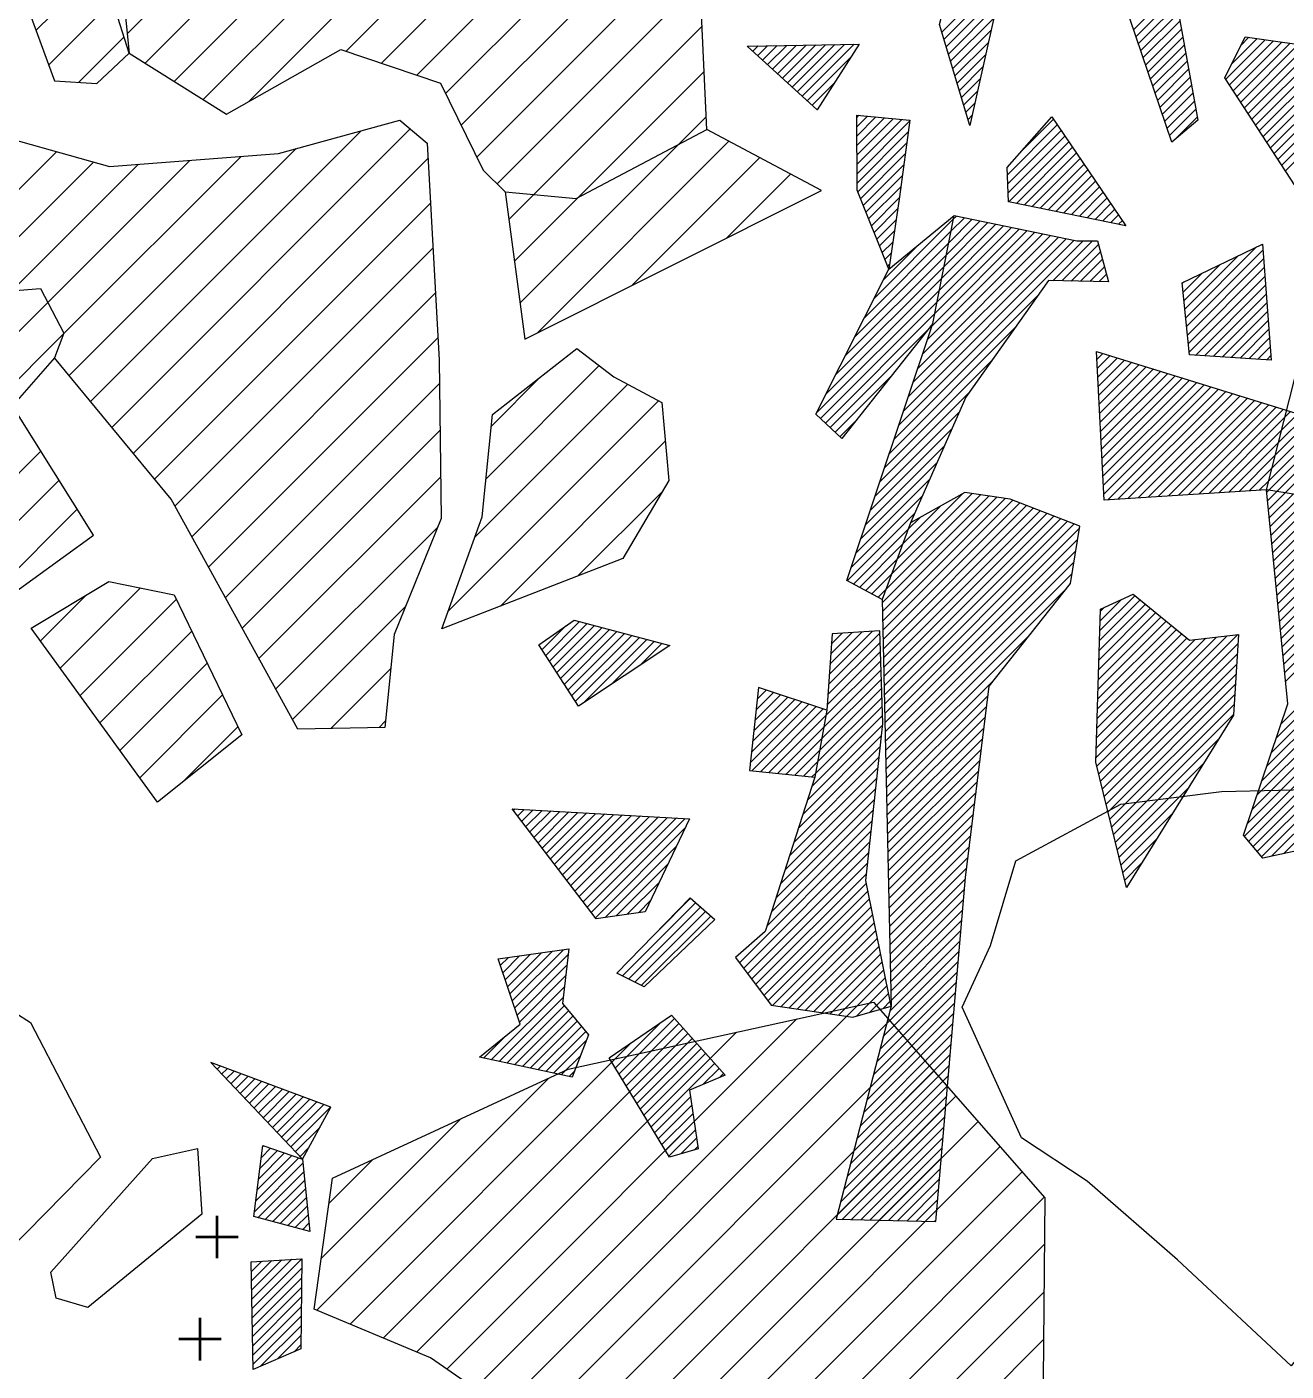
# Model space of a CAD drawing. Header units: metres. Extents: x -2.03 to 0.57, y -19.87 to -14.8.
# Drawn here: x -1.319 to -0.848, y -17.886 to -17.383 of the extents above; entities that cross this region are included whole.
import ezdxf

# ---------------------------------------------------------------- set-up
doc = ezdxf.new("R2010")
doc.units = ezdxf.units.M
doc.header["$LTSCALE"] = 25
doc.header["$MEASUREMENT"] = 0
doc.layers.get('0').update_dxf_attribs({"linetype": 'CONTINUOUS'})
for name, color, linetype in [('FEUER', 1, 'CONTINUOUS'), ('KNOCHEN', 2, 'CONTINUOUS'), ('KNOCHENSCHRAFF', 2, 'CONTINUOUS'), ('STEINE', 4, 'CONTINUOUS')]:
    doc.layers.add(name, color=color, linetype=linetype)

# ---------------------------------------------------------------- blocks, each defined once
blk = doc.blocks.new('*X11')
at = {"color": 0}
for p, q in [((-124.977, -1777.132), (-124.944, -1777.099)), ((-124.804, -1777.313), (-124.686, -1777.195)), ((-124.632, -1777.494), (-124.428, -1777.29)), ((-124.459, -1777.675), (-124.17, -1777.385)), ((-124.287, -1777.856), (-123.912, -1777.481)), ((-124.114, -1778.037), (-123.653, -1777.576)), ((-123.942, -1778.218), (-123.395, -1777.671)), ((-123.769, -1778.399), (-123.137, -1777.767)), ((-123.597, -1778.58), (-122.879, -1777.862)), ((-123.424, -1778.761), (-122.621, -1777.958)), ((-123.252, -1778.942), (-122.362, -1778.053)), ((-123.079, -1779.123), (-122.104, -1778.148)), ((-122.907, -1779.304), (-121.846, -1778.244)), ((-122.734, -1779.485), (-121.588, -1778.339)), ((-122.562, -1779.666), (-121.33, -1778.434)), ((-122.389, -1779.847), (-121.071, -1778.53)), ((-122.216, -1780.028), (-120.813, -1778.625)), ((-122.044, -1780.209), (-120.555, -1778.72)), ((-121.871, -1780.39), (-120.954, -1779.473)), ((-123.251, -1781.416), (-122.276, -1780.441)), ((-123.198, -1781.01), (-122.54, -1780.352)), ((-123.145, -1780.604), (-122.804, -1780.262)), ((-123.093, -1780.198), (-123.068, -1780.172)), ((-121.699, -1780.571), (-121.38, -1780.252)), ((-123.409, -1782.635), (-121.592, -1780.818)), ((-123.356, -1782.229), (-121.748, -1780.62)), ((-123.303, -1781.822), (-122.012, -1780.531)), ((-123.28, -1782.86), (-121.56, -1781.14)), ((-123, -1782.933), (-121.528, -1781.461)), ((-122.72, -1783.007), (-121.496, -1781.783)), ((-122.44, -1783.081), (-121.464, -1782.104)), ((-122.16, -1783.154), (-121.432, -1782.426)), ((-121.881, -1783.228), (-121.4, -1782.748)), ((-121.601, -1783.302), (-121.368, -1783.069)), ((-123.52, -1784.867), (-123.133, -1784.48)), ((-123.514, -1785.215), (-122.757, -1784.458)), ((-123.508, -1785.562), (-122.382, -1784.436)), ((-123.502, -1785.91), (-122.006, -1784.414)), ((-123.495, -1786.257), (-121.639, -1784.401)), ((-123.526, -1784.52), (-123.509, -1784.503)), ((-123.489, -1786.604), (-121.643, -1784.758)), ((-123.483, -1786.952), (-121.647, -1785.115)), ((-123.477, -1787.299), (-121.65, -1785.473)), ((-123.471, -1787.647), (-121.654, -1785.83)), ((-123.465, -1787.994), (-121.658, -1786.187)), ((-123.459, -1788.342), (-121.661, -1786.544)), ((-123.176, -1788.412), (-121.665, -1786.901)), ((-122.55, -1788.14), (-121.668, -1787.258)), ((-121.925, -1787.869), (-121.672, -1787.616))]:
    blk.add_line(p, q, dxfattribs=at)
blk = doc.blocks.new('*X17')
at = {"color": 0}
for p, q in [((-104.956, -1739.08), (-104.935, -1739.058)), ((-104.771, -1739.248), (-104.575, -1739.052)), ((-104.586, -1739.417), (-104.215, -1739.046)), ((-104.401, -1739.586), (-103.855, -1739.04)), ((-104.216, -1739.754), (-103.496, -1739.034)), ((-104.031, -1739.923), (-103.136, -1739.027)), ((-103.847, -1740.092), (-102.776, -1739.021)), ((-103.662, -1740.26), (-102.416, -1739.015)), ((-103.477, -1740.429), (-102.057, -1739.009)), ((-103.292, -1740.598), (-101.697, -1739.003)), ((-103.107, -1740.766), (-101.337, -1738.997)), ((-102.922, -1740.935), (-100.978, -1738.99)), ((-102.737, -1741.104), (-101.104, -1739.47)), ((-102.552, -1741.272), (-101.729, -1740.449)), ((-102.368, -1741.441), (-102.355, -1741.428)), ((-100.884, -1741.725), (-100.807, -1741.648)), ((-100.882, -1742.077), (-100.485, -1741.679)), ((-100.88, -1742.429), (-100.163, -1741.711)), ((-100.879, -1742.781), (-99.84, -1741.742)), ((-100.877, -1743.132), (-99.518, -1741.774)), ((-100.875, -1743.484), (-99.196, -1741.805)), ((-100.873, -1743.836), (-98.897, -1741.86)), ((-100.872, -1744.188), (-98.954, -1742.27)), ((-100.843, -1744.513), (-99.01, -1742.68)), ((-100.742, -1744.765), (-99.067, -1743.09)), ((-100.641, -1745.017), (-99.123, -1743.5)), ((-100.539, -1745.269), (-99.18, -1743.91)), ((-100.438, -1745.522), (-99.236, -1744.32)), ((-100.336, -1745.774), (-99.293, -1744.73)), ((-100.235, -1746.026), (-99.353, -1745.144)), ((-100.238, -1748.504), (-97.271, -1745.537)), ((-100.133, -1746.278), (-99.414, -1745.558)), ((-97.793, -1748.18), (-95.392, -1745.779)), ((-97.706, -1747.739), (-95.685, -1745.719)), ((-97.619, -1747.299), (-95.978, -1745.658)), ((-97.532, -1746.858), (-96.271, -1745.598)), ((-97.445, -1746.418), (-96.564, -1745.537)), ((-97.358, -1745.977), (-96.858, -1745.477)), ((-97.271, -1745.537), (-97.151, -1745.417)), ((-100.596, -1749.216), (-97.358, -1745.977)), ((-100.032, -1746.53), (-99.474, -1745.972)), ((-98.958, -1752.174), (-93.046, -1746.262)), ((-98.78, -1751.642), (-93.339, -1746.202)), ((-98.602, -1751.11), (-93.633, -1746.141)), ((-98.424, -1750.579), (-93.926, -1746.081)), ((-98.246, -1750.047), (-94.219, -1746.02)), ((-98.068, -1749.516), (-94.512, -1745.96)), ((-97.967, -1749.061), (-94.805, -1745.9)), ((-97.88, -1748.62), (-95.099, -1745.839)), ((-100.954, -1749.927), (-97.445, -1746.418)), ((-99.931, -1746.782), (-99.535, -1746.386)), ((-99.88, -1747.793), (-98.592, -1746.505)), ((-99.314, -1753.237), (-92.42, -1746.343)), ((-99.136, -1752.705), (-92.753, -1746.322)), ((-93.555, -1747.832), (-92.065, -1746.341)), ((-93.208, -1747.838), (-91.845, -1746.475)), ((-92.86, -1747.844), (-91.77, -1746.753)), ((-101.671, -1751.351), (-97.619, -1747.299)), ((-101.313, -1750.639), (-97.532, -1746.858)), ((-99.829, -1747.034), (-99.595, -1746.8)), ((-99.728, -1747.286), (-99.655, -1747.214)), ((-92.513, -1747.85), (-91.694, -1747.031)), ((-102.029, -1752.062), (-97.706, -1747.739)), ((-92.166, -1747.856), (-91.619, -1747.309)), ((-91.818, -1747.862), (-91.543, -1747.587)), ((-102.387, -1752.774), (-97.793, -1748.18)), ((-91.471, -1747.869), (-91.467, -1747.865)), ((-102.24, -1752.98), (-97.88, -1748.62)), ((-99.492, -1753.768), (-94.101, -1748.377)), ((-102.057, -1753.152), (-97.967, -1749.061)), ((-101.875, -1753.323), (-98.249, -1749.697)), ((-99.67, -1754.3), (-94.967, -1749.597)), ((-99.848, -1754.831), (-95.833, -1750.817)), ((-101.692, -1753.494), (-99.576, -1751.377)), ((-100.026, -1755.363), (-96.699, -1752.036)), ((-100.204, -1755.895), (-97.046, -1752.737)), ((-101.51, -1753.665), (-100.902, -1753.057)), ((-100.382, -1756.426), (-97.324, -1753.368)), ((-100.56, -1756.958), (-97.601, -1753.999)), ((-100.738, -1757.489), (-97.879, -1754.63)), ((-100.916, -1758.021), (-98.156, -1755.261)), ((-99.787, -1759.366), (-96.257, -1755.836)), ((-99.58, -1758.806), (-96.565, -1755.791)), ((-99.373, -1758.245), (-96.935, -1755.807)), ((-101.094, -1758.553), (-98.434, -1755.892)), ((-99.925, -1759.858), (-95.948, -1755.881)), ((-99.917, -1760.204), (-95.64, -1755.927)), ((-99.91, -1760.55), (-95.332, -1755.972)), ((-99.902, -1760.896), (-95.045, -1756.039)), ((-99.895, -1761.242), (-94.79, -1756.138)), ((-99.887, -1761.588), (-94.535, -1756.236)), ((-99.88, -1761.934), (-94.28, -1756.335)), ((-99.166, -1757.685), (-97.732, -1756.251)), ((-101.237, -1759.049), (-98.711, -1756.523)), ((-99.872, -1762.28), (-94.025, -1756.433)), ((-99.864, -1762.626), (-93.77, -1756.532)), ((-99.857, -1762.972), (-93.515, -1756.63)), ((-99.849, -1763.318), (-93.26, -1756.729)), ((-99.842, -1763.664), (-93.005, -1756.827)), ((-98.959, -1757.124), (-98.529, -1756.694)), ((-101.006, -1759.172), (-98.959, -1757.124)), ((-99.834, -1764.01), (-92.75, -1756.926)), ((-99.827, -1764.356), (-92.556, -1757.086)), ((-100.776, -1759.295), (-99.166, -1757.685)), ((-99.819, -1764.702), (-92.625, -1757.507)), ((-100.545, -1759.417), (-99.373, -1758.245)), ((-99.812, -1765.048), (-92.693, -1757.929)), ((-99.804, -1765.394), (-92.761, -1758.351)), ((-100.314, -1759.54), (-99.58, -1758.806)), ((-99.797, -1765.74), (-92.829, -1758.773)), ((-99.789, -1766.086), (-93.031, -1759.328)), ((-100.083, -1759.663), (-99.787, -1759.366)), ((-91.799, -1761.278), (-90.281, -1759.76)), ((-91.787, -1760.913), (-90.475, -1759.601)), ((-91.776, -1760.548), (-90.977, -1759.749)), ((-91.832, -1762.372), (-89.699, -1760.238)), ((-91.821, -1762.007), (-89.893, -1760.079)), ((-91.81, -1761.642), (-90.087, -1759.92)), ((-91.765, -1760.183), (-91.637, -1760.055)), ((-112.654, -1761.627), (-111.759, -1760.732)), ((-112.515, -1761.841), (-111.246, -1760.573)), ((-112.375, -1762.055), (-110.967, -1760.647)), ((-112.236, -1762.269), (-110.688, -1760.721)), ((-112.096, -1762.483), (-110.408, -1760.796)), ((-111.957, -1762.698), (-110.129, -1760.87)), ((-91.866, -1763.466), (-89.116, -1760.717)), ((-91.855, -1763.102), (-89.31, -1760.557)), ((-91.843, -1762.737), (-89.504, -1760.398)), ((-111.817, -1762.912), (-109.85, -1760.944)), ((-111.678, -1763.126), (-109.571, -1761.018)), ((-111.538, -1763.34), (-109.291, -1761.093)), ((-111.399, -1763.554), (-109.012, -1761.167)), ((-111.101, -1763.609), (-108.733, -1761.241)), ((-110.049, -1762.911), (-108.454, -1761.316)), ((-101.959, -1763.307), (-100.008, -1761.356)), ((-101.934, -1762.928), (-100.02, -1761.014)), ((-101.909, -1762.549), (-100.297, -1760.937)), ((-101.884, -1762.171), (-100.674, -1760.96)), ((-101.859, -1761.792), (-101.051, -1760.984)), ((-101.834, -1761.413), (-101.428, -1761.007)), ((-99.782, -1766.432), (-94.376, -1761.027)), ((-91.933, -1765.655), (-87.432, -1761.153)), ((-91.922, -1765.29), (-87.832, -1761.2)), ((-91.911, -1764.925), (-88.232, -1761.246)), ((-91.902, -1765.977), (-87.032, -1761.107)), ((-91.9, -1764.561), (-88.534, -1761.195)), ((-91.888, -1764.196), (-88.728, -1761.035)), ((-91.877, -1763.831), (-88.922, -1760.876)), ((-91.833, -1766.262), (-86.632, -1761.06)), ((-108.997, -1762.213), (-108.174, -1761.39)), ((-107.945, -1761.515), (-107.895, -1761.464)), ((-101.985, -1763.686), (-99.997, -1761.697)), ((-91.763, -1766.546), (-86.628, -1761.41)), ((-91.694, -1766.83), (-86.651, -1761.787)), ((-102.034, -1764.088), (-99.985, -1762.039)), ((-91.624, -1767.114), (-86.675, -1762.165)), ((-102.187, -1764.949), (-99.961, -1762.723)), ((-102.111, -1764.519), (-99.973, -1762.381)), ((-99.774, -1766.778), (-95.721, -1762.726)), ((-91.555, -1767.398), (-86.699, -1762.542)), ((-104.689, -1764.268), (-103.73, -1763.309)), ((-104.645, -1763.871), (-103.995, -1763.221)), ((-104.601, -1763.474), (-104.26, -1763.132)), ((-104.558, -1763.077), (-104.525, -1763.044)), ((-102.264, -1765.379), (-99.95, -1763.065)), ((-99.767, -1767.124), (-95.974, -1763.332)), ((-91.485, -1767.682), (-86.723, -1762.919)), ((-91.416, -1767.966), (-86.746, -1763.296)), ((-104.863, -1765.857), (-102.67, -1763.664)), ((-104.819, -1765.46), (-102.935, -1763.575)), ((-104.809, -1766.156), (-102.405, -1763.753)), ((-104.776, -1765.062), (-103.2, -1763.487)), ((-104.732, -1764.665), (-103.465, -1763.398)), ((-104.487, -1766.188), (-102.14, -1763.841)), ((-102.418, -1766.24), (-99.926, -1763.748)), ((-102.341, -1765.81), (-99.938, -1763.407)), ((-99.759, -1767.47), (-96.024, -1763.735)), ((-91.347, -1768.25), (-86.77, -1763.674)), ((-104.166, -1766.22), (-102.034, -1764.088)), ((-102.554, -1766.73), (-99.914, -1764.09)), ((-99.752, -1767.817), (-96.073, -1764.138)), ((-91.277, -1768.534), (-86.794, -1764.051)), ((-103.844, -1766.252), (-102.111, -1764.519)), ((-102.89, -1767.773), (-99.952, -1764.835)), ((-102.722, -1767.251), (-99.909, -1764.439)), ((-99.744, -1768.163), (-96.123, -1764.542)), ((-103.522, -1766.284), (-102.187, -1764.949)), ((-103.201, -1766.316), (-102.264, -1765.379)), ((-103.058, -1768.294), (-99.995, -1765.232)), ((-99.737, -1768.509), (-96.173, -1764.945)), ((-99.729, -1768.855), (-96.223, -1765.349)), ((-91.208, -1768.819), (-87.345, -1764.956)), ((-103.226, -1768.816), (-100.038, -1765.628)), ((-102.879, -1766.348), (-102.341, -1765.81)), ((-99.722, -1769.201), (-96.273, -1765.752)), ((-91.138, -1769.103), (-87.922, -1765.887)), ((-103.393, -1769.337), (-100.081, -1766.024)), ((-102.557, -1766.38), (-102.418, -1766.24)), ((-99.714, -1769.547), (-96.323, -1766.155)), ((-103.729, -1770.38), (-100.166, -1766.817)), ((-103.561, -1769.858), (-100.124, -1766.421)), ((-99.706, -1769.893), (-96.372, -1766.559)), ((-91.069, -1769.387), (-88.499, -1766.817)), ((-103.897, -1770.901), (-100.209, -1767.213)), ((-99.699, -1770.239), (-96.422, -1766.962)), ((-99.691, -1770.585), (-96.472, -1767.365)), ((-113.713, -1767.636), (-113.653, -1767.576)), ((-113.561, -1767.837), (-113.318, -1767.594)), ((-113.408, -1768.038), (-112.983, -1767.613)), ((-113.255, -1768.239), (-112.649, -1767.632)), ((-113.102, -1768.439), (-112.314, -1767.651)), ((-112.95, -1768.64), (-111.98, -1767.67)), ((-112.797, -1768.841), (-111.645, -1767.689)), ((-112.644, -1769.042), (-111.31, -1767.708)), ((-112.491, -1769.242), (-110.976, -1767.727)), ((-112.338, -1769.443), (-110.641, -1767.746)), ((-112.186, -1769.644), (-110.306, -1767.765)), ((-112.033, -1769.845), (-109.972, -1767.784)), ((-111.88, -1770.046), (-109.637, -1767.803)), ((-111.727, -1770.246), (-109.303, -1767.822)), ((-111.575, -1770.447), (-108.968, -1767.84)), ((-111.422, -1770.648), (-108.633, -1767.859)), ((-111.269, -1770.849), (-108.299, -1767.878)), ((-111.116, -1771.049), (-107.964, -1767.897)), ((-104.065, -1771.423), (-100.252, -1767.61)), ((-99.684, -1770.931), (-96.522, -1767.769)), ((-90.999, -1769.671), (-89.076, -1767.748)), ((-110.964, -1771.25), (-107.629, -1767.916)), ((-110.811, -1771.451), (-107.295, -1767.935)), ((-110.658, -1771.652), (-107.296, -1768.29)), ((-105.273, -1773.338), (-100.338, -1768.403)), ((-104.233, -1771.944), (-100.295, -1768.006)), ((-99.676, -1771.277), (-96.572, -1768.172)), ((-105.121, -1773.539), (-100.38, -1768.799)), ((-99.669, -1771.623), (-96.622, -1768.576)), ((-90.93, -1769.955), (-89.653, -1768.679)), ((-110.289, -1771.637), (-107.621, -1768.969)), ((-104.969, -1773.741), (-100.423, -1769.195)), ((-99.661, -1771.969), (-96.671, -1768.979)), ((-99.654, -1772.315), (-96.721, -1769.382)), ((-109.876, -1771.577), (-107.947, -1769.648)), ((-104.818, -1773.943), (-100.466, -1769.592)), ((-99.646, -1772.661), (-96.771, -1769.786)), ((-90.861, -1770.239), (-90.231, -1769.609)), ((-109.463, -1771.518), (-108.272, -1770.327)), ((-104.666, -1774.145), (-100.509, -1769.988)), ((-104.515, -1774.347), (-100.519, -1770.352)), ((-99.639, -1773.007), (-96.819, -1770.187)), ((-108.334, -1772.156), (-107.097, -1770.92)), ((-104.363, -1774.549), (-100.46, -1770.646)), ((-99.631, -1773.353), (-96.852, -1770.574)), ((-109.649, -1773.825), (-106.909, -1771.085)), ((-109.413, -1773.942), (-106.721, -1771.251)), ((-109.176, -1774.059), (-106.533, -1771.416)), ((-109.05, -1771.458), (-108.597, -1771.005)), ((-104.211, -1774.751), (-100.401, -1770.941)), ((-104.033, -1774.926), (-100.342, -1771.235)), ((-99.624, -1773.699), (-96.886, -1770.961)), ((-99.616, -1774.045), (-96.919, -1771.348)), ((-108.939, -1774.176), (-106.345, -1771.582)), ((-103.724, -1774.971), (-100.283, -1771.53)), ((-103.415, -1775.016), (-100.224, -1771.824)), ((-99.609, -1774.391), (-96.952, -1771.735)), ((-103.106, -1775.06), (-100.165, -1772.119)), ((-102.798, -1775.105), (-100.105, -1772.413)), ((-99.601, -1774.737), (-96.986, -1772.122)), ((-113.854, -1774.494), (-112.258, -1772.899)), ((-113.764, -1774.758), (-111.847, -1772.841)), ((-102.489, -1775.15), (-100.046, -1772.707)), ((-99.767, -1775.61), (-97.052, -1772.896)), ((-99.645, -1775.134), (-97.019, -1772.509)), ((-114.212, -1773.438), (-113.902, -1773.128)), ((-114.122, -1773.702), (-113.491, -1773.071)), ((-114.033, -1773.966), (-113.08, -1773.013)), ((-113.943, -1774.23), (-112.669, -1772.956)), ((-113.675, -1775.022), (-111.671, -1773.019)), ((-113.585, -1775.286), (-111.72, -1773.421)), ((-102.18, -1775.195), (-99.987, -1773.002)), ((-101.871, -1775.239), (-99.928, -1773.296)), ((-99.89, -1776.087), (-97.086, -1773.282)), ((-113.496, -1775.55), (-111.768, -1773.822)), ((-101.562, -1775.284), (-99.869, -1773.591)), ((-101.254, -1775.329), (-99.81, -1773.885)), ((-100.013, -1776.563), (-97.119, -1773.669)), ((-114.548, -1776.956), (-111.816, -1774.224)), ((-100.897, -1775.326), (-99.751, -1774.18)), ((-100.135, -1777.039), (-97.153, -1774.056)), ((-114.257, -1777.019), (-111.864, -1774.626)), ((-113.966, -1777.081), (-111.823, -1774.938)), ((-100.398, -1775.18), (-99.692, -1774.474)), ((-100.381, -1777.991), (-97.219, -1774.83)), ((-100.258, -1777.515), (-97.186, -1774.443)), ((-99.899, -1775.035), (-99.632, -1774.768)), ((-113.675, -1777.144), (-111.662, -1775.131)), ((-113.384, -1777.207), (-111.501, -1775.323)), ((-109.779, -1777.491), (-107.702, -1775.413)), ((-100.503, -1778.468), (-97.253, -1775.217)), ((-113.094, -1777.269), (-111.34, -1775.516)), ((-112.803, -1777.332), (-111.179, -1775.709)), ((-112.512, -1777.395), (-111.019, -1775.901)), ((-109.913, -1777.271), (-108.209, -1775.567)), ((-109.645, -1777.71), (-107.535, -1775.6)), ((-109.511, -1777.93), (-107.368, -1775.786)), ((-100.626, -1778.944), (-97.286, -1775.604)), ((-114.839, -1776.893), (-114.013, -1776.068)), ((-112.221, -1777.457), (-110.996, -1776.233)), ((-110.047, -1777.051), (-109.318, -1776.322)), ((-109.378, -1778.15), (-107.201, -1775.973)), ((-109.244, -1778.369), (-107.034, -1776.159)), ((-109.11, -1778.589), (-106.867, -1776.346)), ((-100.871, -1779.896), (-97.353, -1776.378)), ((-100.748, -1779.42), (-97.32, -1775.991)), ((-111.93, -1777.52), (-111.214, -1776.804)), ((-108.976, -1778.809), (-106.7, -1776.532)), ((-108.842, -1779.028), (-106.533, -1776.719)), ((-108.708, -1779.248), (-106.366, -1776.905)), ((-100.994, -1780.372), (-97.386, -1776.765)), ((-111.639, -1777.583), (-111.432, -1777.376)), ((-108.574, -1779.468), (-106.199, -1777.092)), ((-106.638, -1777.885), (-106.032, -1777.278)), ((-101.116, -1780.848), (-97.42, -1777.152)), ((-106.019, -1777.619), (-105.865, -1777.465)), ((-101.362, -1781.801), (-97.486, -1777.926)), ((-101.239, -1781.325), (-97.453, -1777.539)), ((-108.44, -1779.687), (-107.096, -1778.342)), ((-101.484, -1782.277), (-97.52, -1778.313)), ((-108.306, -1779.907), (-107.051, -1778.651)), ((-108.173, -1780.127), (-107.006, -1778.96)), ((-101.607, -1782.753), (-97.553, -1778.7)), ((-108.039, -1780.346), (-106.962, -1779.269)), ((-101.421, -1782.921), (-97.587, -1779.086)), ((-107.905, -1780.566), (-106.917, -1779.578)), ((-107.463, -1780.477), (-106.872, -1779.887)), ((-101.075, -1782.929), (-97.62, -1779.473)), ((-100.729, -1782.936), (-97.653, -1779.86)), ((-106.964, -1780.332), (-106.828, -1780.196)), ((-100.383, -1782.944), (-97.687, -1780.247)), ((-100.038, -1782.952), (-97.72, -1780.634)), ((-99.692, -1782.96), (-97.753, -1781.021)), ((-99.346, -1782.967), (-97.787, -1781.408)), ((-99, -1782.975), (-97.82, -1781.795)), ((-98.654, -1782.983), (-97.854, -1782.182)), ((-98.309, -1782.991), (-97.887, -1782.569)), ((-97.963, -1782.998), (-97.92, -1782.956))]:
    blk.add_line(p, q, dxfattribs=at)
blk = doc.blocks.new('*X18')
at = {"color": 0}
for p, q in [((-90.524, -1738.436), (-87.588, -1735.501)), ((-97.703, -1738.544), (-95.358, -1736.199)), ((-90.434, -1738.7), (-87.491, -1735.757)), ((-90.345, -1738.964), (-87.393, -1736.013)), ((-97.62, -1738.815), (-95.458, -1736.653)), ((-97.538, -1739.087), (-95.559, -1737.107)), ((-97.456, -1739.358), (-95.659, -1737.561)), ((-97.374, -1739.629), (-95.76, -1738.015)), ((-90.255, -1739.228), (-88.851, -1737.824)), ((-90.166, -1739.492), (-88.797, -1738.124)), ((-97.292, -1739.901), (-95.86, -1738.47)), ((-90.076, -1739.756), (-88.743, -1738.424)), ((-89.987, -1740.021), (-88.689, -1738.723)), ((-86.512, -1739.021), (-86.223, -1738.731)), ((-97.21, -1740.172), (-95.961, -1738.924)), ((-89.897, -1740.285), (-88.636, -1739.023)), ((-87.083, -1740.298), (-85.605, -1738.821)), ((-86.943, -1740.512), (-85.296, -1738.866)), ((-86.857, -1739.719), (-85.914, -1738.776)), ((-86.804, -1740.727), (-84.988, -1738.91)), ((-86.664, -1740.941), (-84.679, -1738.955)), ((-86.525, -1741.155), (-84.37, -1739)), ((-86.385, -1741.369), (-84.061, -1739.045)), ((-86.246, -1741.583), (-83.752, -1739.089)), ((-86.106, -1741.797), (-83.444, -1739.134)), ((-97.128, -1740.444), (-96.061, -1739.378)), ((-89.808, -1740.549), (-88.582, -1739.322)), ((-89.718, -1740.813), (-88.528, -1739.622)), ((-85.967, -1742.011), (-83.246, -1739.29)), ((-85.828, -1742.225), (-83.148, -1739.546)), ((-97.045, -1740.715), (-96.162, -1739.832)), ((-89.629, -1741.077), (-88.474, -1739.922)), ((-89.539, -1741.341), (-88.42, -1740.221)), ((-85.688, -1742.439), (-83.051, -1739.803)), ((-85.549, -1742.653), (-82.954, -1740.059)), ((-96.963, -1740.986), (-96.262, -1740.286)), ((-96.881, -1741.258), (-96.363, -1740.74)), ((-89.45, -1741.605), (-88.366, -1740.521)), ((-85.409, -1742.867), (-82.857, -1740.315)), ((-85.27, -1743.081), (-82.76, -1740.572)), ((-96.799, -1741.529), (-96.463, -1741.194)), ((-89.36, -1741.869), (-88.312, -1740.82)), ((-89.271, -1742.133), (-88.258, -1741.12)), ((-85.13, -1743.296), (-82.663, -1740.828)), ((-84.991, -1743.51), (-82.566, -1741.085)), ((-96.717, -1741.801), (-96.564, -1741.648)), ((-89.181, -1742.397), (-88.204, -1741.419)), ((-89.024, -1742.593), (-88.15, -1741.719)), ((-84.851, -1743.724), (-82.469, -1741.341)), ((-95.251, -1743.87), (-93.385, -1742.005)), ((-95.236, -1744.209), (-93.242, -1742.215)), ((-94.708, -1742.974), (-93.529, -1741.794)), ((-95.22, -1744.547), (-93.098, -1742.425)), ((-95.199, -1744.879), (-92.955, -1742.635)), ((-94.905, -1744.939), (-92.812, -1742.845)), ((-94.611, -1744.999), (-92.668, -1743.055)), ((-94.318, -1745.059), (-92.525, -1743.266)), ((-94.024, -1745.118), (-92.381, -1743.476)), ((-93.73, -1745.178), (-92.238, -1743.686)), ((-93.437, -1745.238), (-92.095, -1743.896)), ((-93.143, -1745.298), (-91.951, -1744.106)), ((-92.85, -1745.358), (-91.808, -1744.316)), ((-92.556, -1745.418), (-91.665, -1744.527)), ((-92.262, -1745.478), (-91.521, -1744.737)), ((-91.969, -1745.538), (-91.378, -1744.947)), ((-91.675, -1745.598), (-91.234, -1745.157)), ((-91.382, -1745.658), (-91.091, -1745.367)), ((-91.088, -1745.718), (-90.948, -1745.577)), ((-88.581, -1749.221), (-85.928, -1746.568)), ((-88.549, -1749.543), (-85.692, -1746.686)), ((-88.645, -1748.578), (-87.289, -1747.222)), ((-88.613, -1748.9), (-86.608, -1746.895)), ((-88.517, -1749.864), (-85.667, -1747.014)), ((-88.677, -1748.256), (-87.97, -1747.55)), ((-88.485, -1750.186), (-85.642, -1747.343)), ((-88.453, -1750.508), (-85.617, -1747.672)), ((-88.709, -1747.935), (-88.651, -1747.877)), ((-88.215, -1750.623), (-85.593, -1748.001)), ((-87.881, -1750.643), (-85.568, -1748.329)), ((-87.548, -1750.664), (-85.543, -1748.658)), ((-87.215, -1750.684), (-85.518, -1748.987)), ((-86.882, -1750.705), (-85.493, -1749.315)), ((-86.549, -1750.725), (-85.468, -1749.644)), ((-86.216, -1750.746), (-85.443, -1749.973)), ((-85.883, -1750.766), (-85.419, -1750.302)), ((-91.898, -1750.77), (-91.674, -1750.547)), ((-91.88, -1751.107), (-91.404, -1750.63)), ((-91.863, -1751.443), (-91.134, -1750.714)), ((-91.846, -1751.779), (-90.864, -1750.798)), ((-85.55, -1750.787), (-85.394, -1750.63)), ((-91.829, -1752.116), (-90.595, -1750.881)), ((-91.812, -1752.452), (-90.325, -1750.965)), ((-91.795, -1752.789), (-90.055, -1751.049)), ((-91.778, -1753.125), (-89.785, -1751.132)), ((-91.761, -1753.462), (-89.515, -1751.216)), ((-91.744, -1753.798), (-89.245, -1751.3)), ((-91.727, -1754.135), (-88.975, -1751.383)), ((-91.709, -1754.471), (-88.705, -1751.467)), ((-91.692, -1754.807), (-88.435, -1751.551)), ((-91.675, -1755.144), (-88.166, -1751.634)), ((-91.658, -1755.48), (-87.896, -1751.718)), ((-91.641, -1755.817), (-87.626, -1751.802)), ((-91.494, -1756.023), (-87.356, -1751.885)), ((-91.116, -1755.999), (-87.086, -1751.969)), ((-90.739, -1755.975), (-86.816, -1752.053)), ((-90.361, -1755.951), (-86.546, -1752.136)), ((-89.983, -1755.927), (-86.276, -1752.22)), ((-89.606, -1755.903), (-86.006, -1752.304)), ((-89.228, -1755.879), (-85.736, -1752.387)), ((-88.85, -1755.855), (-85.467, -1752.471)), ((-88.473, -1755.83), (-85.197, -1752.555)), ((-88.095, -1755.806), (-84.927, -1752.638)), ((-84.992, -1753.411), (-84.387, -1752.805)), ((-84.871, -1752.936), (-84.657, -1752.722)), ((-87.717, -1755.782), (-84.871, -1752.936)), ((-85.475, -1755.308), (-83.248, -1753.08)), ((-85.473, -1755.659), (-82.962, -1753.148)), ((-85.355, -1754.834), (-83.534, -1753.013)), ((-85.234, -1754.359), (-83.82, -1752.946)), ((-85.168, -1755.708), (-82.676, -1753.215)), ((-85.113, -1753.885), (-84.106, -1752.878)), ((-84.864, -1755.757), (-82.389, -1753.283)), ((-87.34, -1755.758), (-84.992, -1753.411)), ((-86.962, -1755.734), (-85.113, -1753.885)), ((-86.584, -1755.71), (-85.234, -1754.359)), ((-86.207, -1755.686), (-85.355, -1754.834)), ((-85.829, -1755.662), (-85.475, -1755.308)), ((-85.552, -1755.738), (-85.473, -1755.659)), ((-85.519, -1756.059), (-85.168, -1755.708)), ((-85.487, -1756.38), (-84.864, -1755.757)), ((-85.455, -1756.702), (-84.56, -1755.806)), ((-85.423, -1757.023), (-84.255, -1755.856)), ((-85.39, -1757.344), (-83.951, -1755.905)), ((-85.358, -1757.665), (-83.646, -1755.954)), ((-85.326, -1757.987), (-83.342, -1756.003)), ((-85.293, -1758.308), (-83.038, -1756.052)), ((-85.261, -1758.629), (-82.733, -1756.102)), ((-85.229, -1758.95), (-82.429, -1756.151)), ((-85.196, -1759.272), (-82.386, -1756.461)), ((-85.164, -1759.593), (-82.4, -1756.829)), ((-85.132, -1759.914), (-82.414, -1757.197)), ((-85.1, -1760.235), (-82.428, -1757.564)), ((-85.067, -1760.557), (-82.443, -1757.932)), ((-85.035, -1760.878), (-82.457, -1758.3)), ((-85.003, -1761.199), (-82.471, -1758.668)), ((-84.97, -1761.52), (-82.485, -1759.035)), ((-84.938, -1761.842), (-82.499, -1759.403)), ((-84.906, -1762.163), (-82.513, -1759.771)), ((-84.873, -1762.484), (-82.528, -1760.138)), ((-84.841, -1762.805), (-82.517, -1760.481)), ((-85.004, -1764.383), (-82.465, -1761.843)), ((-85.185, -1764.917), (-82.452, -1762.184)), ((-85.546, -1765.985), (-82.426, -1762.865)), ((-85.365, -1765.451), (-82.439, -1762.524)), ((-85.727, -1766.519), (-82.413, -1763.205)), ((-85.907, -1767.054), (-82.399, -1763.546)), ((-86.269, -1768.122), (-82.373, -1764.227)), ((-86.088, -1767.588), (-82.386, -1763.886)), ((-86.385, -1768.592), (-82.36, -1764.567)), ((-86.225, -1768.785), (-82.31, -1764.87)), ((-86.064, -1768.978), (-82.209, -1765.123)), ((-85.903, -1769.171), (-82.109, -1765.377)), ((-85.743, -1769.364), (-82.009, -1765.63)), ((-85.375, -1769.35), (-81.908, -1765.883)), ((-84.923, -1769.252), (-81.808, -1766.136))]:
    blk.add_line(p, q, dxfattribs=at)
blk = doc.blocks.new('*X40')
at = {"color": 0}
for p, q in [((-115.168, -1789.243), (-100.852, -1774.927)), ((-116.211, -1788.519), (-103.117, -1775.424)), ((-117.338, -1787.878), (-105.382, -1775.921)), ((-114.124, -1789.967), (-99.65, -1775.493)), ((-118.585, -1787.357), (-107.646, -1776.418)), ((-113.08, -1790.691), (-98.824, -1776.435)), ((-119.832, -1786.837), (-109.911, -1776.916)), ((-112.037, -1791.415), (-97.999, -1777.377)), ((-121.079, -1786.316), (-112.403, -1777.639)), ((-110.993, -1792.14), (-97.173, -1778.319)), ((-120.902, -1784.371), (-115.693, -1779.161)), ((-109.95, -1792.864), (-96.347, -1779.261)), ((-108.897, -1793.579), (-95.521, -1780.203)), ((-120.613, -1782.314), (-118.982, -1780.683)), ((-107.606, -1794.055), (-94.695, -1781.145)), ((-106.314, -1794.531), (-93.869, -1782.087)), ((-105.022, -1795.007), (-93.863, -1783.848)), ((-103.73, -1795.483), (-93.879, -1785.632)), ((-102.438, -1795.959), (-93.896, -1787.416))]:
    blk.add_line(p, q, dxfattribs=at)
blk = doc.blocks.new('*X41')
at = {"color": 0}
for p, q in [((-128.161, -1738.597), (-117.994, -1728.429)), ((-127.495, -1739.698), (-116.683, -1728.887)), ((-126.408, -1740.379), (-115.373, -1729.344)), ((-125.321, -1741.06), (-114.078, -1729.817)), ((-123.634, -1741.14), (-112.988, -1730.495)), ((-119.979, -1739.253), (-111.899, -1731.173)), ((-118.657, -1739.699), (-110.809, -1731.851)), ((-117.334, -1740.144), (-109.719, -1732.529)), ((-116.257, -1740.835), (-108.629, -1733.207)), ((-115.675, -1742.021), (-107.584, -1733.929)), ((-115.094, -1743.207), (-106.823, -1734.936)), ((-131.58, -1738.48), (-129.132, -1736.033)), ((-114.333, -1744.214), (-106.746, -1736.627)), ((-131.104, -1739.772), (-128.706, -1737.374)), ((-129.979, -1740.415), (-128.281, -1738.716)), ((-112.96, -1744.609), (-106.669, -1738.318)), ((-111.291, -1744.708), (-106.592, -1740.009)), ((-107.552, -1742.737), (-106.515, -1741.699)), ((-129.539, -1752.349), (-119.413, -1742.223)), ((-128.74, -1753.318), (-117.58, -1742.158)), ((-113.473, -1748.658), (-107.552, -1742.737)), ((-112.839, -1749.791), (-105.665, -1742.617)), ((-134.78, -1746.983), (-130.805, -1743.009)), ((-130.542, -1749.817), (-123.908, -1743.183)), ((-130.339, -1751.381), (-121.852, -1742.894)), ((-127.941, -1754.286), (-116.917, -1743.263)), ((-109.292, -1748.012), (-104.509, -1743.229)), ((-133.885, -1747.856), (-129.426, -1743.397)), ((-132.463, -1748.202), (-127.741, -1743.48)), ((-131.136, -1748.643), (-125.825, -1743.332)), ((-105.745, -1746.233), (-103.353, -1743.841)), ((-113.893, -1745.542), (-112.96, -1744.609)), ((-113.683, -1747.1), (-111.291, -1744.708)), ((-127.141, -1755.254), (-116.825, -1744.938)), ((-126.381, -1756.262), (-116.732, -1746.613)), ((-125.753, -1757.402), (-116.639, -1748.288)), ((-136.204, -1753.71), (-131.136, -1748.643)), ((-134.803, -1754.077), (-130.542, -1749.817)), ((-125.125, -1758.542), (-116.547, -1749.963)), ((-114.745, -1755.233), (-110.518, -1751.006)), ((-124.497, -1759.682), (-116.489, -1751.673)), ((-115.165, -1757.42), (-109.451, -1751.707)), ((-114.545, -1753.265), (-112.704, -1751.424)), ((-116.16, -1760.183), (-108.3, -1752.324)), ((-123.869, -1760.822), (-116.465, -1753.417)), ((-114.202, -1759.993), (-108.043, -1753.834)), ((-134.355, -1757.165), (-131.395, -1754.205)), ((-133.709, -1758.286), (-130.713, -1755.291)), ((-123.241, -1761.961), (-116.441, -1755.161)), ((-111.308, -1758.867), (-108.152, -1755.711)), ((-133.062, -1759.408), (-130.032, -1756.377)), ((-122.614, -1763.101), (-116.551, -1757.039)), ((-130.669, -1762.318), (-127.666, -1759.315)), ((-131.413, -1761.294), (-129.704, -1759.585)), ((-129.925, -1763.342), (-126.324, -1759.74)), ((-121.986, -1764.241), (-117.759, -1760.015)), ((-129.182, -1764.366), (-125.749, -1760.933)), ((-128.438, -1765.39), (-125.174, -1762.126)), ((-120.55, -1764.574), (-118.308, -1762.332)), ((-127.694, -1766.414), (-124.599, -1763.319)), ((-118.745, -1764.536), (-118.5, -1764.291)), ((-126.095, -1766.583), (-124.024, -1764.512))]:
    blk.add_line(p, q, dxfattribs=at)
blk = doc.blocks.new('LB')
at = {"layer": 'FEUER', "const_width": 0.1}
for points in [[(0, 0), (0, -1.6)], [(-0.8, -0.8), (0.8, -0.8)]]:
    blk.add_lwpolyline(points, dxfattribs=at)

msp = doc.modelspace()

# ---------------------------------------------------------------- linework, layer by layer
at = {"layer": 'KNOCHEN'}
for points in [[(-0.89095, -17.42653), (-0.91114, -17.36695), (-0.90978, -17.33327), (-0.88324, -17.33569), (-0.87393, -17.36013), (-0.88864, -17.37755), (-0.88129, -17.41832), (-0.89095, -17.42653)], [(-0.96648, -17.42028), (-0.97789, -17.38258), (-0.96938, -17.3504), (-0.95201, -17.3549), (-0.96648, -17.42028)], [(-0.86415, -17.68556), (-0.84756, -17.6365), (-0.85561, -17.55645), (-0.8426, -17.50537), (-0.84135, -17.44822), (-0.87117, -17.40246), (-0.86359, -17.38712), (-0.83296, -17.39155), (-0.82159, -17.4216), (-0.82212, -17.51955), (-0.82529, -17.6017), (-0.82353, -17.6476), (-0.807, -17.68936), (-0.81871, -17.69451), (-0.83047, -17.68845), (-0.85697, -17.69419), (-0.86415, -17.68556)], [(-1.02365, -17.41444), (-1.04978, -17.39059), (-1.00795, -17.38987), (-1.02365, -17.41444)], [(-0.99682, -17.47399), (-1.0087, -17.44446), (-1.00884, -17.41641), (-0.98894, -17.41835), (-0.99288, -17.44694), (-0.99682, -17.47399)], [(-0.95263, -17.43602), (-0.93589, -17.41706), (-0.90814, -17.45774), (-0.95205, -17.44877), (-0.95263, -17.43602)], [(-0.9804, -17.49432), (-1.01436, -17.53734), (-1.0241, -17.5282), (-0.99682, -17.47399), (-0.97243, -17.45398)], [(-1.01257, -17.59039), (-0.9804, -17.49432), (-0.97243, -17.45398), (-0.92647, -17.46344), (-0.91882, -17.4634), (-0.91467, -17.47869), (-0.93711, -17.47829), (-0.96802, -17.5218), (-0.9887, -17.56884), (-0.99927, -17.59746), (-1.01257, -17.59039)], [(-0.88443, -17.50608), (-0.88711, -17.47906), (-0.85709, -17.46463), (-0.85381, -17.50797), (-0.88443, -17.50608)], [(-0.9163, -17.56032), (-0.91913, -17.50473), (-0.843, -17.52833), (-0.66066, -17.57129), (-0.64677, -17.59469), (-0.77903, -17.56882), (-0.85561, -17.55645), (-0.9163, -17.56032)], [(-0.99927, -17.59746), (-0.99597, -17.74947), (-1.01649, -17.82916), (-0.97924, -17.82999), (-0.96815, -17.70138), (-0.95932, -17.62991), (-0.9289, -17.5915), (-0.92543, -17.57006), (-0.9515, -17.55998), (-0.96835, -17.55752), (-0.9887, -17.56884)], [(-0.90793, -17.70516), (-0.91939, -17.65828), (-0.91763, -17.60114), (-0.90541, -17.59547), (-0.88441, -17.61271), (-0.86606, -17.61057), (-0.86795, -17.64068), (-0.90793, -17.70516)], [(-1.11284, -17.63731), (-1.12775, -17.61442), (-1.11453, -17.60518), (-1.07877, -17.61469), (-1.11284, -17.63731)], [(-1.01808, -17.61031), (-1.01998, -17.63889), (-1.02445, -17.66391), (-1.04304, -17.72165), (-1.05421, -17.73139), (-1.04086, -17.74918), (-1.01023, -17.75362), (-0.99597, -17.74947), (-1.00538, -17.70258), (-0.99904, -17.64388), (-1.00023, -17.6092), (-1.01808, -17.61031)], [(-1.01998, -17.63889), (-1.04553, -17.63034), (-1.04895, -17.66148), (-1.02445, -17.66391)], [(-1.10632, -17.71686), (-1.13764, -17.67569), (-1.07131, -17.67944), (-1.08797, -17.71422), (-1.10632, -17.71686)], [(-1.09857, -17.73723), (-1.07116, -17.70903), (-1.06194, -17.71715), (-1.08834, -17.74228), (-1.09857, -17.73723)], [(-1.14994, -17.7686), (-1.13469, -17.75628), (-1.14298, -17.73184), (-1.11647, -17.72813), (-1.11892, -17.74855), (-1.10917, -17.76024), (-1.11521, -17.77608), (-1.14994, -17.7686)], [(-1.07884, -17.806), (-1.10147, -17.76887), (-1.07808, -17.75294), (-1.05808, -17.77529), (-1.07131, -17.78096), (-1.06814, -17.80288), (-1.07884, -17.806)], [(-1.25043, -17.77063), (-1.21607, -17.80668), (-1.20545, -17.78724), (-1.25043, -17.77063)], [(-1.23433, -17.8282), (-1.23089, -17.80165), (-1.21607, -17.80668), (-1.21338, -17.8337), (-1.23433, -17.8282)], [(-1.23455, -17.88534), (-1.23526, -17.84504), (-1.21639, -17.84392), (-1.21674, -17.87759), (-1.23455, -17.88534)]]:
    msp.add_lwpolyline(points, dxfattribs=at)
at = {"layer": 'STEINE'}
for points in [[(-1.32525, -17.29044), (-1.33266, -17.33894), (-1.30888, -17.40361), (-1.29306, -17.40455), (-1.28087, -17.39327), (-1.29849, -17.33775), (-1.3004, -17.26022), (-1.3085, -17.17149), (-1.32939, -17.1772), (-1.3476, -17.20739)], [(-1.07811, -17.33717), (-1.14156, -17.29769), (-1.21362, -17.27254), (-1.23968, -17.264), (-1.25098, -17.24722), (-1.2856, -17.26218), (-1.28349, -17.27595), (-1.28677, -17.33514), (-1.28087, -17.39327), (-1.24453, -17.41604), (-1.2018, -17.39186), (-1.1645, -17.40442), (-1.14852, -17.43699), (-1.14032, -17.44512), (-1.11378, -17.44754), (-1.06493, -17.42179), (-1.06837, -17.3463), (-1.07811, -17.33717)], [(-1.3345, -17.48281), (-1.37141, -17.44677), (-1.33991, -17.42111), (-1.28831, -17.43565), (-1.22508, -17.43074), (-1.17973, -17.41827), (-1.16949, -17.4269), (-1.165, -17.50799), (-1.1642, -17.56716), (-1.18184, -17.61061), (-1.18524, -17.64532), (-1.21789, -17.64599), (-1.26525, -17.56001), (-1.30887, -17.50717)], [(-1.14032, -17.44512), (-1.1329, -17.50018), (-1.02197, -17.44453), (-1.06493, -17.42179)], [(-1.30887, -17.50717), (-1.3246, -17.5251), (-1.35765, -17.54721), (-1.36539, -17.52939), (-1.38995, -17.51523), (-1.39561, -17.50505), (-1.37788, -17.47895), (-1.36003, -17.47733), (-1.34364, -17.49051), (-1.3345, -17.48281), (-1.3141, -17.48118), (-1.30535, -17.49797), (-1.30887, -17.50717)], [(-1.164, -17.60848), (-1.1489, -17.56658), (-1.14501, -17.52829), (-1.1135, -17.50365), (-1.09967, -17.5143), (-1.08177, -17.5239), (-1.07908, -17.55296), (-1.09628, -17.58213), (-1.164, -17.60848)], [(-1.35765, -17.54721), (-1.32832, -17.59807), (-1.29426, -17.57342), (-1.3246, -17.5251)], [(-1.31755, -17.60822), (-1.28856, -17.59074), (-1.26405, -17.59572), (-1.23879, -17.64814), (-1.2703, -17.67329), (-1.31755, -17.60822)], [(-0.84633, -17.88392), (-0.88887, -17.84434), (-0.92269, -17.81492), (-0.94726, -17.79871), (-0.96944, -17.74985), (-0.95884, -17.72684), (-0.9493, -17.69516), (-0.91012, -17.67405), (-0.8724, -17.66927), (-0.78721, -17.66732), (-0.76738, -17.75752), (-0.78143, -17.8035), (-0.84633, -17.88392)], [(-1.42094, -17.74546), (-1.39409, -17.70706), (-1.31784, -17.75566), (-1.29157, -17.80603), (-1.3332, -17.84807), (-1.36536, -17.84313), (-1.41772, -17.7786), (-1.42094, -17.74546)], [(-1.21171, -17.86278), (-1.20481, -17.81377), (-1.11675, -17.77303), (-1.0026, -17.74797), (-0.93847, -17.82112), (-0.93946, -17.92978), (-0.94893, -17.97626), (-0.96778, -17.98043), (-1.08942, -17.93563), (-1.16825, -17.88093), (-1.21171, -17.86278)], [(-1.31024, -17.84898), (-1.27219, -17.80645), (-1.25537, -17.80279), (-1.25372, -17.82727), (-1.2964, -17.86218), (-1.30815, -17.85866), (-1.31024, -17.84898)]]:
    msp.add_lwpolyline(points, dxfattribs=at)

# ---------------------------------------------------------------- block references
at = {"layer": 'FEUER', "xscale": 0.01, "yscale": 0.01, "zscale": 0.01}
for name, p in [('*X41', (0, 0)), ('*X40', (0, 0)), ('LB', (-1.24806, -17.82779)), ('LB', (-1.2544, -17.86599))]:
    msp.add_blockref(name, p, dxfattribs=at)
at = {"layer": 'KNOCHENSCHRAFF', "xscale": 0.01, "yscale": 0.01, "zscale": 0.01}
for name in ['*X18', '*X17', '*X11']:
    msp.add_blockref(name, (0, 0), dxfattribs=at)

doc.saveas('drawing.dxf')
